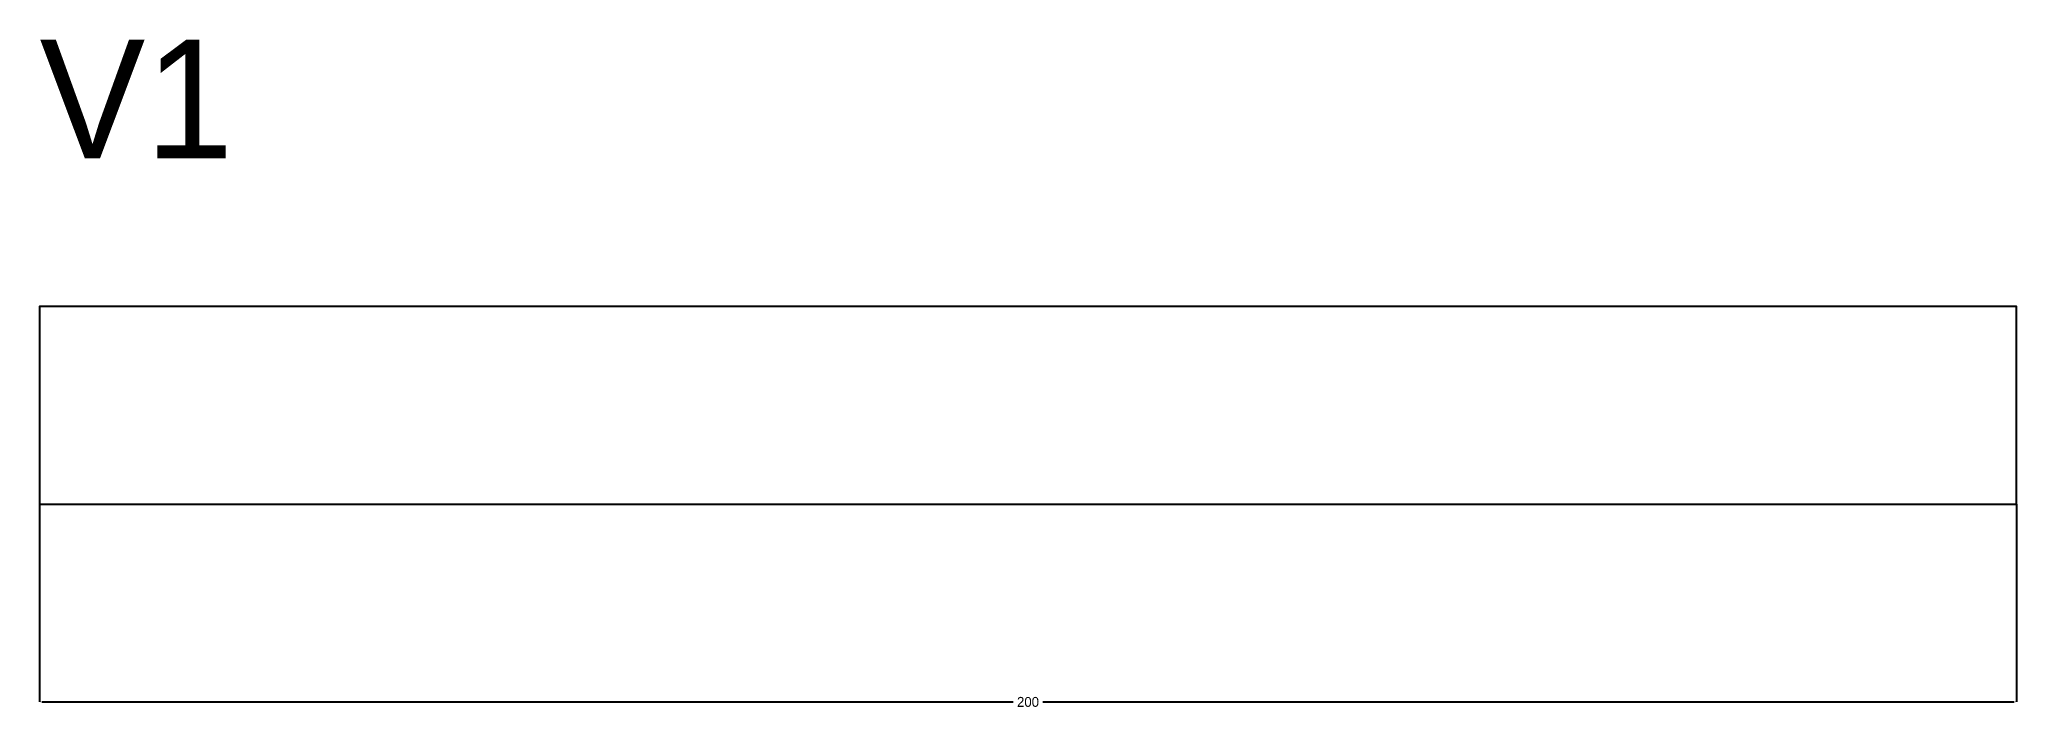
# Model space of a CAD drawing. Extents: x 150 to 350, y -218 to -150.
import ezdxf

# ---------------------------------------------------------------- set-up
doc = ezdxf.new("R2010")
doc.units = 0
doc.dimstyles.get("Standard").update_dxf_attribs({"dimtxt": 2.5, "dimasz": 2.5, "dimexe": 1.25, "dimexo": 0.625, "dimtad": 1, "dimcen": 2.5, "dimazin": 3, "dimtfac": 1, "dimtmove": 0, "dimatfit": 3})

# ---------------------------------------------------------------- blocks, each defined once
blk = doc.blocks.new('_CLOSEDFILLED')
at = {"color": 0, "linetype": 'BYBLOCK'}
blk.add_solid([(-1, 0.16), (0, 0), (-1, -0.16)], dxfattribs=at)
blk = doc.blocks.new('*D1')
for p, q in [((150, -197), (150, -217)), ((350, -197), (350, -217)), ((150.25, -217), (248.5, -217)), ((251.5, -217), (349.75, -217))]:
    blk.add_line(p, q)
at = {"layer": 'Defpoints'}
for p in [(150, -197), (350, -197), (150, -217)]:
    blk.add_point(p, dxfattribs=at)
at = {"layer": 'COTA', "xscale": 0.25, "yscale": 0.25, "rotation": 180}
blk.add_blockref('_CLOSEDFILLED', (150, -217), dxfattribs=at)
at = {"layer": 'COTA', "xscale": 0.25, "yscale": 0.25}
blk.add_blockref('_CLOSEDFILLED', (350, -217), dxfattribs=at)
at = {"layer": 'COTA', "insert": (250, -217), "char_height": 1, "attachment_point": 5}
blk.add_mtext('200', dxfattribs=at)

msp = doc.modelspace()

# ---------------------------------------------------------------- linework, layer by layer
at = {"layer": 'Paineis'}
msp.add_lwpolyline([(150, -197), (350, -197), (350, -177), (150, -177)], close=True, dxfattribs=at)

# ---------------------------------------------------------------- texts
at = {"layer": 'NOMENCLATURA'}
msp.add_text('V1', height=12, dxfattribs=at).set_placement((150, -162))

# ---------------------------------------------------------------- dimensions: what is measured, and where the dimension line sits
at = {"layer": 'COTA'}
dim = msp.add_linear_dim(base=(150, -217), p1=(150, -197), p2=(350, -197), dimstyle='Standard', dxfattribs=at)
dim.commit()
dim.dimension.update_dxf_attribs({"geometry": '*D1', "text_midpoint": (250, -217)})

doc.saveas('drawing.dxf')
